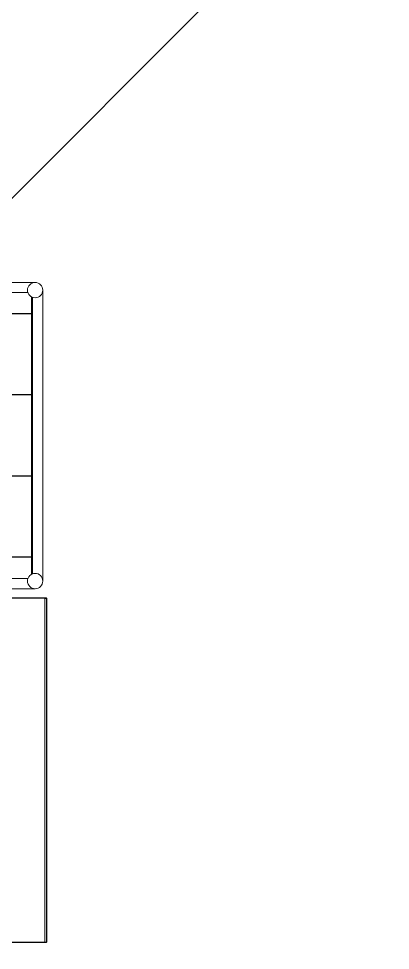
# Model space of a CAD drawing. Header units: millimetres. Extents: x -159872 to 386485, y -250577 to 158966.
# Drawn here: x 371132 to 371861, y 15245 to 17070 of the extents above; entities that cross this region are included whole.
import ezdxf

# ---------------------------------------------------------------- set-up
doc = ezdxf.new("R2010")
doc.units = ezdxf.units.MM
doc.layers.get('0').update_dxf_attribs({"lineweight": 25})
doc.layers.add('LDS-equipment-kitchen equipment', color=3, linetype='Continuous', lineweight=13)
doc.layers.add('LDS-equipment-kitchen equipment_Hatch', color=7, linetype='Continuous', lineweight=5)

# ---------------------------------------------------------------- blocks, each defined once
blk = doc.blocks.new('A$C73be1ed8')
for points in [[(0, 1476.4, 0), (0, 1476.4, 0), (0, 1476.5, 0), (0, 1476.5, 0), (0, 1476.5, 0), (0, 1476.6, 0), (0, 1476.6, 0), (0, 1476.6, 0), (0, 1476.7, 0), (0, 1476.7, 0), (0, 1476.7, 0), (0.1, 1476.8, 0), (0.1, 1476.8, 0), (0.1, 1476.8, 0), (0.1, 1476.9, 0), (0.1, 1476.9, 0), (0.1, 1476.9, 0), (0.1, 1477, 0), (0.1, 1477, 0), (0.1, 1477, 0), (0.2, 1477, 0), (0.2, 1477.1, 0), (0.2, 1477.1, 0), (0.2, 1477.1, 0), (0.2, 1477.2, 0), (0.3, 1477.2, 0), (0.3, 1477.2, 0), (0.3, 1477.2, 0), (0.3, 1477.3, 0), (0.3, 1477.3, 0), (0.4, 1477.3, 0), (0.4, 1477.3, 0), (0.4, 1477.4, 0), (0.4, 1477.4, 0), (0.5, 1477.4, 0), (0.5, 1477.4, 0), (0.5, 1477.5, 0), (0.5, 1477.5, 0), (0.6, 1477.5, 0), (0.6, 1477.5, 0), (0.6, 1477.5, 0), (0.7, 1477.6, 0), (0.7, 1477.6, 0), (0.7, 1477.6, 0), (0.7, 1477.6, 0), (0.8, 1477.6, 0), (0.8, 1477.6, 0), (0.8, 1477.7, 0), (0.9, 1477.7, 0), (0.9, 1477.7, 0), (0.9, 1477.7, 0), (1, 1477.7, 0), (1, 1477.7, 0), (1, 1477.7, 0), (1.1, 1477.7, 0), (1.1, 1477.7, 0), (1.1, 1477.8, 0), (1.2, 1477.8, 0), (1.2, 1477.8, 0), (1.2, 1477.8, 0), (1.3, 1477.8, 0), (1.3, 1477.8, 0), (1.3, 1477.8, 0), (1.4, 1477.8, 0), (1.4, 1477.8, 0)], [(0.7, 1476.4, 0), (0.7, 1476.4, 0), (0.7, 1476.4, 0), (0.7, 1476.4, 0), (0.7, 1476.5, 0), (0.7, 1476.5, 0), (0.7, 1476.5, 0), (0.7, 1476.5, 0), (0.7, 1476.5, 0), (0.7, 1476.5, 0), (0.7, 1476.6, 0), (0.7, 1476.6, 0), (0.7, 1476.6, 0), (0.7, 1476.6, 0), (0.7, 1476.6, 0), (0.7, 1476.6, 0), (0.8, 1476.7, 0), (0.8, 1476.7, 0), (0.8, 1476.7, 0), (0.8, 1476.7, 0), (0.8, 1476.7, 0), (0.8, 1476.7, 0), (0.8, 1476.7, 0), (0.8, 1476.8, 0), (0.8, 1476.8, 0), (0.8, 1476.8, 0), (0.8, 1476.8, 0), (0.8, 1476.8, 0), (0.9, 1476.8, 0), (0.9, 1476.8, 0), (0.9, 1476.9, 0), (0.9, 1476.9, 0), (0.9, 1476.9, 0), (0.9, 1476.9, 0), (0.9, 1476.9, 0), (0.9, 1476.9, 0), (1, 1476.9, 0), (1, 1476.9, 0), (1, 1476.9, 0), (1, 1477, 0), (1, 1477, 0), (1, 1477, 0), (1, 1477, 0), (1.1, 1477, 0), (1.1, 1477, 0), (1.1, 1477, 0), (1.1, 1477, 0), (1.1, 1477, 0), (1.1, 1477, 0), (1.1, 1477, 0), (1.2, 1477, 0), (1.2, 1477, 0), (1.2, 1477.1, 0), (1.2, 1477.1, 0), (1.2, 1477.1, 0), (1.2, 1477.1, 0), (1.3, 1477.1, 0), (1.3, 1477.1, 0), (1.3, 1477.1, 0), (1.3, 1477.1, 0), (1.3, 1477.1, 0), (1.3, 1477.1, 0), (1.4, 1477.1, 0), (1.4, 1477.1, 0), (1.4, 1477.1, 0)], [(673.6, 1477.8, 0), (673.6, 1477.8, 0), (673.7, 1477.8, 0), (673.7, 1477.8, 0), (673.7, 1477.8, 0), (673.8, 1477.8, 0), (673.8, 1477.8, 0), (673.8, 1477.8, 0), (673.9, 1477.8, 0), (673.9, 1477.7, 0), (673.9, 1477.7, 0), (674, 1477.7, 0), (674, 1477.7, 0), (674, 1477.7, 0), (674.1, 1477.7, 0), (674.1, 1477.7, 0), (674.1, 1477.7, 0), (674.2, 1477.7, 0), (674.2, 1477.6, 0), (674.2, 1477.6, 0), (674.3, 1477.6, 0), (674.3, 1477.6, 0), (674.3, 1477.6, 0), (674.3, 1477.6, 0), (674.4, 1477.5, 0), (674.4, 1477.5, 0), (674.4, 1477.5, 0), (674.5, 1477.5, 0), (674.5, 1477.5, 0), (674.5, 1477.4, 0), (674.5, 1477.4, 0), (674.6, 1477.4, 0), (674.6, 1477.4, 0), (674.6, 1477.3, 0), (674.6, 1477.3, 0), (674.7, 1477.3, 0), (674.7, 1477.3, 0), (674.7, 1477.2, 0), (674.7, 1477.2, 0), (674.7, 1477.2, 0), (674.8, 1477.2, 0), (674.8, 1477.1, 0), (674.8, 1477.1, 0), (674.8, 1477.1, 0), (674.8, 1477, 0), (674.9, 1477, 0), (674.9, 1477, 0), (674.9, 1477, 0), (674.9, 1476.9, 0), (674.9, 1476.9, 0), (674.9, 1476.9, 0), (674.9, 1476.8, 0), (674.9, 1476.8, 0), (674.9, 1476.8, 0), (675, 1476.7, 0), (675, 1476.7, 0), (675, 1476.7, 0), (675, 1476.6, 0), (675, 1476.6, 0), (675, 1476.6, 0), (675, 1476.5, 0), (675, 1476.5, 0), (675, 1476.5, 0), (675, 1476.4, 0), (675, 1476.4, 0)], [(673.6, 1477.1, 0), (673.6, 1477.1, 0), (673.6, 1477.1, 0), (673.7, 1477.1, 0), (673.7, 1477.1, 0), (673.7, 1477.1, 0), (673.7, 1477.1, 0), (673.7, 1477.1, 0), (673.7, 1477.1, 0), (673.8, 1477.1, 0), (673.8, 1477.1, 0), (673.8, 1477.1, 0), (673.8, 1477.1, 0), (673.8, 1477, 0), (673.8, 1477, 0), (673.9, 1477, 0), (673.9, 1477, 0), (673.9, 1477, 0), (673.9, 1477, 0), (673.9, 1477, 0), (673.9, 1477, 0), (673.9, 1477, 0), (674, 1477, 0), (674, 1477, 0), (674, 1477, 0), (674, 1477, 0), (674, 1476.9, 0), (674, 1476.9, 0), (674, 1476.9, 0), (674.1, 1476.9, 0), (674.1, 1476.9, 0), (674.1, 1476.9, 0), (674.1, 1476.9, 0), (674.1, 1476.9, 0), (674.1, 1476.9, 0), (674.1, 1476.8, 0), (674.1, 1476.8, 0), (674.2, 1476.8, 0), (674.2, 1476.8, 0), (674.2, 1476.8, 0), (674.2, 1476.8, 0), (674.2, 1476.8, 0), (674.2, 1476.7, 0), (674.2, 1476.7, 0), (674.2, 1476.7, 0), (674.2, 1476.7, 0), (674.2, 1476.7, 0), (674.2, 1476.7, 0), (674.2, 1476.7, 0), (674.3, 1476.6, 0), (674.3, 1476.6, 0), (674.3, 1476.6, 0), (674.3, 1476.6, 0), (674.3, 1476.6, 0), (674.3, 1476.6, 0), (674.3, 1476.5, 0), (674.3, 1476.5, 0), (674.3, 1476.5, 0), (674.3, 1476.5, 0), (674.3, 1476.5, 0), (674.3, 1476.5, 0), (674.3, 1476.4, 0), (674.3, 1476.4, 0), (674.3, 1476.4, 0), (674.3, 1476.4, 0)]]:
    blk.add_polyline3d(points)
at = {"transparency": 33554687}
for points in [[(0, 689.8, 0), (0, 1476.4, 0)], [(0.7, 1477.1, 0), (0.7, 1474.1, 0)], [(673.7, 1477.1, 0), (0.7, 1477.1, 0)], [(0.7, 689.8, 0), (0.7, 1476.4, 0)], [(673.7, 1474.1, 0), (0.7, 1474.1, 0)], [(1.4, 1477.8, 0), (673.7, 1477.8, 0)], [(59.3, 1477.1, 0), (1.4, 1477.1, 0)], [(673.6, 1477.1, 0), (615.7, 1477.1, 0)], [(673.7, 1474.1, 0), (673.7, 1477.1, 0)], [(674.3, 1476.4, 0), (674.3, 689.8, 0)], [(675, 1476.4, 0), (675, 689.8, 0)]]:
    blk.add_polyline3d(points, dxfattribs=at)
blk = doc.blocks.new('Group-328')
at = {"layer": 'LDS-equipment-kitchen equipment_Hatch', "linetype": 'Continuous', "lineweight": 25}
h = blk.add_hatch(dxfattribs=at)
h.set_pattern_fill('GRATE', style=0, pattern_type=2)
h.set_pattern_definition([(-90.00001, (-5e-05, 300), (39.6875, -7e-06), []), (-1e-05, (-5e-05, 300), (3e-05, 158.75), [])])
edge = h.paths.add_edge_path()
edge.add_arc((310490.5, 52996.1), 15, 199.4712, 250.5288, ccw=False)
edge.add_line((310476.3, 52991.1), (310034.6, 52991.1))
edge.add_arc((310020.5, 52996.1), 15, 289.4712, 340.5288, ccw=False)
edge.add_line((310025.5, 52981.9), (310025.5, 52440.2))
edge.add_arc((310020.5, 52426.1), 15, 19.4712, 70.5288, ccw=False)
edge.add_line((310034.6, 52431.1), (310476.3, 52431.1))
edge.add_arc((310490.5, 52426.1), 15, 109.4712, 160.5288, ccw=False)
edge.add_line((310485.5, 52440.2), (310485.5, 52981.9))
at = {"layer": 'LDS-equipment-kitchen equipment'}
for p, q in [((310005.5, 52996.1), (310005.5, 52426.1)), ((310020.5, 53011.1), (310490.5, 53011.1)), ((310505.5, 52426.1), (310505.5, 52996.1)), ((310025.5, 52981.9), (310025.5, 52440.2)), ((310476.3, 52991.1), (310034.6, 52991.1)), ((310485.5, 52440.2), (310485.5, 52981.9)), ((310034.6, 52431.1), (310476.3, 52431.1)), ((310020.5, 52411.1), (310490.5, 52411.1))]:
    blk.add_line(p, q, dxfattribs=at)
for centre, start, end in [((310020.5, 52996.1), 180, 90), ((310020.5, 52996.1), 90, 180), ((310490.5, 52996.1), 90, 0), ((310490.5, 52996.1), 0, 90), ((310020.5, 52426.1), 270, 180), ((310490.5, 52426.1), 0, 270), ((310020.5, 52426.1), 180, 270), ((310490.5, 52426.1), 270, 0)]:
    blk.add_arc(centre, 15, start, end, dxfattribs=at)
blk = doc.blocks.new('Group-338')
at = {"layer": 'LDS-equipment-kitchen equipment'}
blk.add_blockref('Group-328', (0, 0), dxfattribs=at)
at = {"layer": 'LDS-equipment-kitchen equipment', "xscale": -1, "rotation": 270}
blk.add_blockref('A$C73be1ed8', (309035.7, 51718.1), dxfattribs=at)

msp = doc.modelspace()

# ---------------------------------------------------------------- linework, layer by layer
at = {"layer": 'LDS-equipment-kitchen equipment', "linetype": 'Continuous'}
msp.add_line((381000, 26600), (350384.07392, -4015.92608), dxfattribs=at)

# ---------------------------------------------------------------- block references
at = {"layer": 'LDS-equipment-kitchen equipment', "color": 7}
msp.add_blockref('Group-338', (60673.51323, -36457.51522), dxfattribs=at)

doc.saveas('drawing.dxf')
